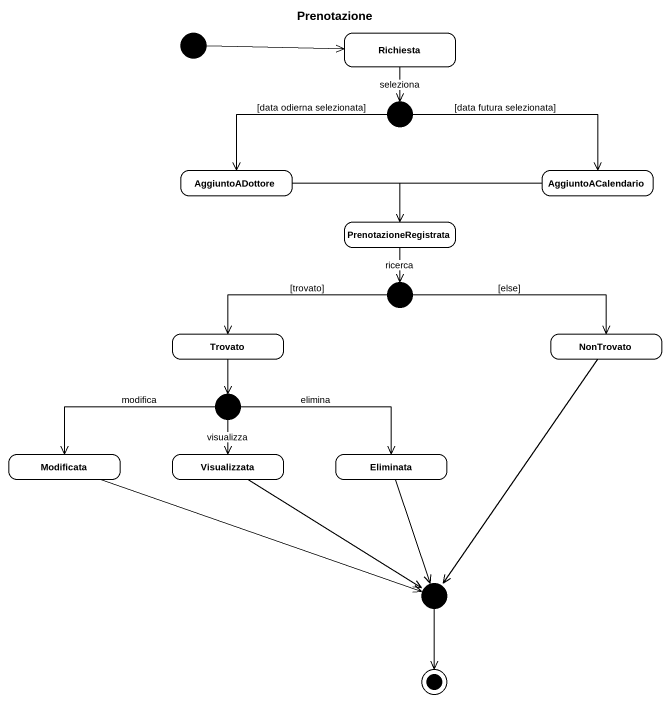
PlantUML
@startuml
title Prenotazione
hide empty description
state Richiesta
state junction1 <<choice>>
state AggiuntoADottore
state AggiuntoACalendario
state PrenotazioneRegistrata
state junction2 <<choice>>
state Trovato
state NonTrovato
state junction3 <<choice>>
state Modificata
state Visualizzata
state Eliminata
state junction4 <<choice>>
[*] -right-> Richiesta
Richiesta --> junction1 : seleziona
junction1 -left-> AggiuntoADottore : [data odierna selezionata]
junction1 -right-> AggiuntoACalendario : [data futura selezionata]
AggiuntoADottore -right-> PrenotazioneRegistrata
AggiuntoACalendario -left-> PrenotazioneRegistrata
PrenotazioneRegistrata --> junction2 : ricerca
junction2 -left-> Trovato : [trovato]
junction2 -right-> NonTrovato : [else]
Trovato --> junction3
NonTrovato --> junction4
junction3 -left-> Modificata : modifica
junction3 --> Visualizzata : visualizza
junction3 -right-> Eliminata : elimina
Modificata -right-> junction4
Visualizzata --> junction4
Eliminata --> junction4
junction4 --> [*]
@enduml
